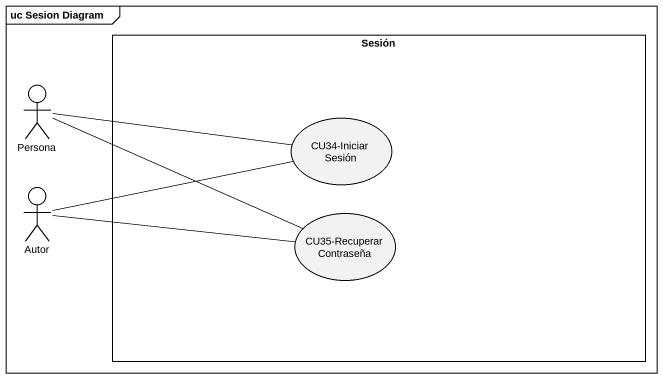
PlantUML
@startuml
mainframe uc Sesion Diagram
rectangle Sesión {
  usecase "CU34-Iniciar Sesión" as CU34_Iniciar_Sesión
  usecase "CU35-Recuperar Contraseña" as CU35_Recuperar_Contraseña
}
actor Persona
actor Autor
Persona -right- CU35_Recuperar_Contraseña
CU34_Iniciar_Sesión -left- Persona
CU34_Iniciar_Sesión -left- Autor
Autor -right- CU35_Recuperar_Contraseña
@enduml
